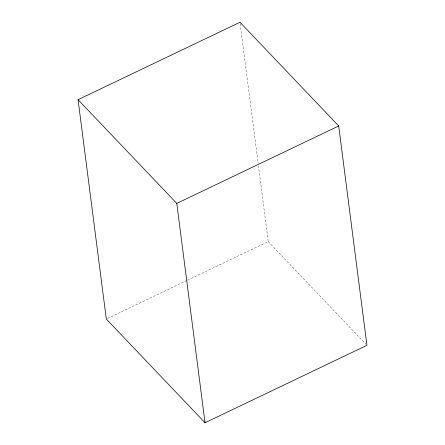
<?xml version="1.0" encoding="UTF-8"?>
<svg xmlns="http://www.w3.org/2000/svg" width="445" height="445" viewBox="0 0 445 445"><rect width="100%" height="100%" fill="white"/><g stroke="black" fill="none" stroke-linecap="round" stroke-linejoin="round"><path stroke-width="0.33" stroke-dasharray="2.23 1.67" d="M107.562 318.436L186.956 280.461M187.579 280.166L268.218 241.596L258.478 165.957M268.218 241.596L365.979 344.308M240.15 23.624L258.128 163.209"/><path stroke-width="0.67" d="M78.064 99.686L239.972 22.25L338.69 125.968L366.936 345.314L205.028 422.75L106.311 319.032L78.064 99.686L176.782 203.404L205.028 422.75M176.782 203.404L338.69 125.968"/></g></svg>
